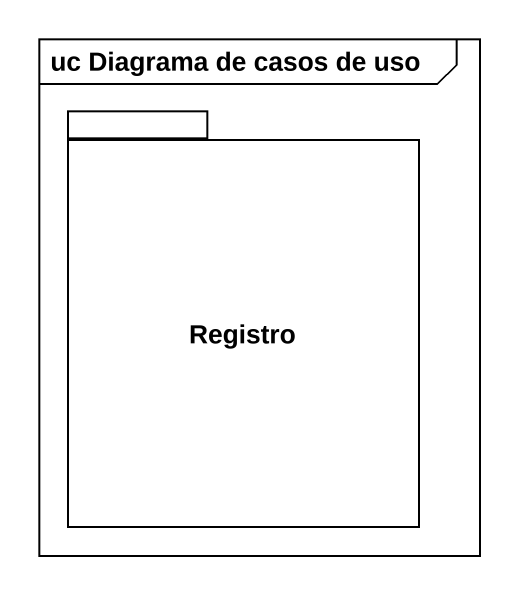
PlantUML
@startuml
mainframe uc Diagrama de casos de uso
package Registro {
}
@enduml
